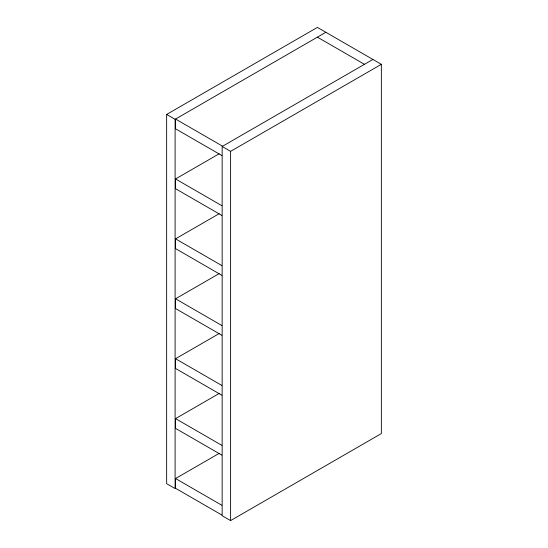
<?xml version="1.0" encoding="UTF-8"?>
<svg xmlns="http://www.w3.org/2000/svg" width="548" height="548" viewBox="0 0 548 548"><rect width="100%" height="100%" fill="white"/><g stroke="black" fill="none" stroke-linecap="round" stroke-linejoin="round"><path stroke-width="0.82" d="M325.848 32.277L175.1 119.313L175.1 488.556L166.647 483.679L166.647 114.436L317.395 27.4L381.353 64.322L381.353 433.564L230.605 520.6L222.152 515.723L222.152 146.48L372.9 59.444M221.871 215.46L175.559 188.724L175.559 178.963L219.145 153.796M222.152 146.48L230.605 151.358L381.353 64.322M221.871 275.377L175.559 248.634L175.559 238.88L219.145 213.713M221.871 335.294L175.559 308.551L175.559 298.79L219.145 273.63M221.871 395.204L175.559 368.462L175.559 358.707L219.145 333.54M221.871 455.121L175.559 428.378L175.559 418.617L219.145 393.457M221.871 515.031L175.559 488.289L175.559 478.534L219.145 453.367M317.395 37.161L364.447 64.322M222.611 146.213L175.559 119.053L175.559 128.807L221.871 155.55M166.647 114.436L175.1 119.313M175.559 178.963L221.871 205.706M175.559 238.88L221.871 265.616M175.559 298.79L221.871 325.533M175.559 358.707L221.871 385.45M175.559 418.617L221.871 445.36M175.559 478.534L221.871 505.277M230.605 151.358L230.605 520.6"/></g></svg>
